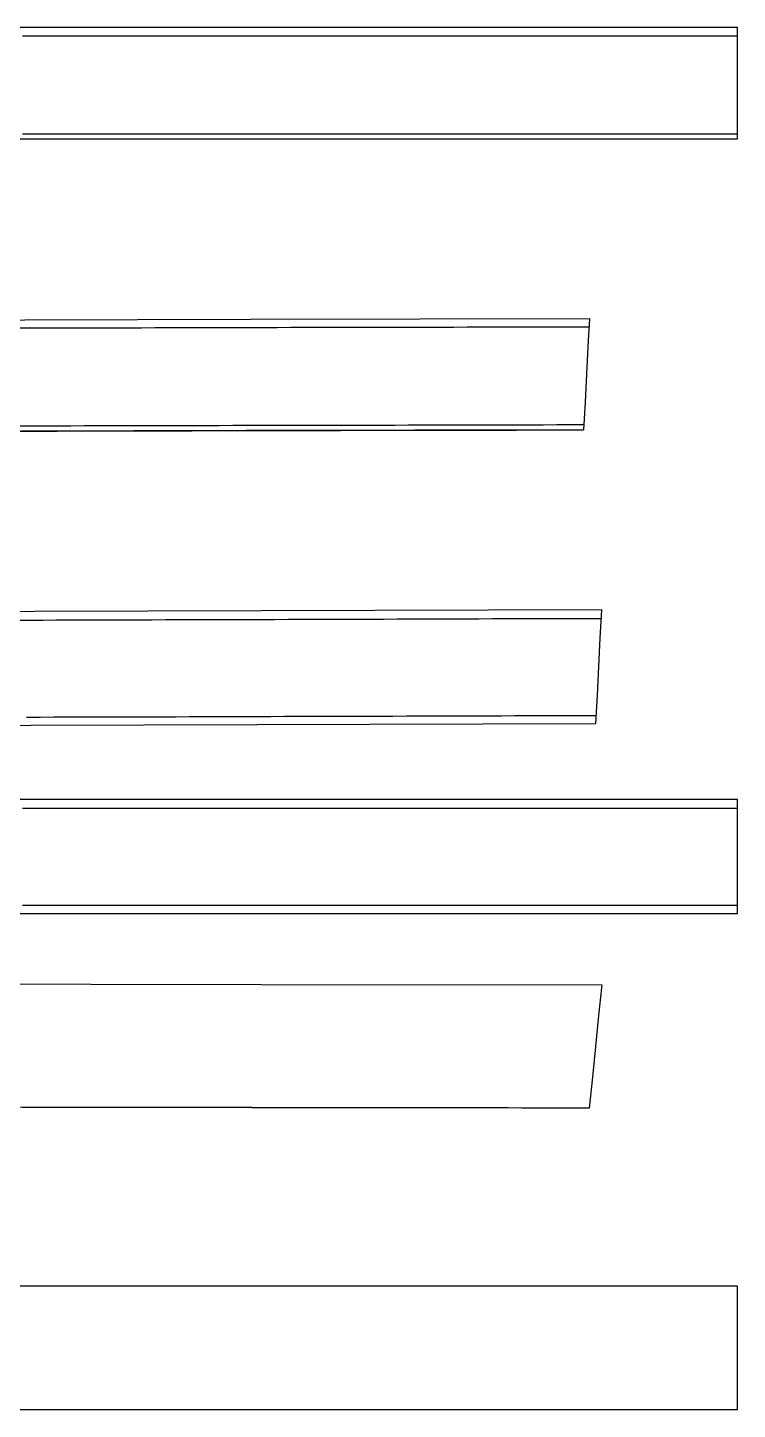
# Model space of a CAD drawing. Header units: metres. Extents: x 0 to 4.64, y -1.22 to 1.19.
# Drawn here: x 3.488 to 4.64, y -1.047 to 1.194 of the extents above; entities that cross this region are included whole.
import ezdxf

# ---------------------------------------------------------------- set-up
doc = ezdxf.new("R2010")
doc.units = ezdxf.units.M

msp = doc.modelspace()

# ---------------------------------------------------------------- linework, layer by layer
at = {"layer": 'back aka back', "color": 94}
msp.add_lwpolyline([(4.06, -0.2424), (4.64, -0.2424), (4.64, -0.1963), (4.64, -0.1502), (4.64, -0.1041), (4.64, -0.058), (4.06, -0.058), (3.48, -0.058), (2.9, -0.058), (2.32, -0.058), (2.32, -0.1041), (2.32, -0.1502), (2.32, -0.1963), (2.32, -0.2424), (2.9, -0.2424), (3.48, -0.2424), (4.06, -0.2424)], dxfattribs=at)
at = {"layer": 'back aka front', "color": 94}
msp.add_lwpolyline([(4.06, 1.0137), (4.64, 1.0137), (4.64, 1.0588), (4.64, 1.104), (4.64, 1.1491), (4.64, 1.1943), (4.06, 1.1943), (3.48, 1.1943), (2.9, 1.1943), (2.32, 1.1943), (2.32, 1.1491), (2.32, 1.104), (2.32, 1.0588), (2.32, 1.0137), (2.9, 1.0137), (3.48, 1.0137), (4.06, 1.0137)], dxfattribs=at)
at = {"layer": 'back aka top', "color": 94}
msp.add_lwpolyline([(2.32, -0.8469), (2.32, -0.8969), (2.32, -0.9469), (2.32, -0.997), (2.32, -1.047), (2.9, -1.047), (3.48, -1.047), (4.06, -1.047), (4.64, -1.047), (4.64, -0.997), (4.64, -0.9469), (4.64, -0.8969), (4.64, -0.8469), (4.06, -0.8469), (3.48, -0.8469), (2.9, -0.8469), (2.32, -0.8469)], dxfattribs=at)
at = {"layer": 'front aka back', "color": 94}
msp.add_lwpolyline([(3.8605, 0.064), (4.4105, 0.0656), (4.4129, 0.1117), (4.4153, 0.1578), (4.4176, 0.2038), (4.42, 0.2499), (3.8675, 0.2483), (3.315, 0.2467), (2.7625, 0.245), (2.21, 0.2434), (2.2101, 0.1973), (2.2103, 0.1512), (2.2104, 0.1051), (2.2105, 0.0591), (2.7605, 0.0607), (3.3105, 0.0623), (3.8605, 0.064)], dxfattribs=at)
at = {"layer": 'front aka front', "color": 94}
msp.add_lwpolyline([(4.3904, 0.5418), (3.8429, 0.5406), (3.2954, 0.5394), (2.7479, 0.5383), (2.2004, 0.5371), (2.2003, 0.5822), (2.2002, 0.6274), (2.2001, 0.6725), (2.2, 0.7177), (2.75, 0.7189), (3.3, 0.72), (3.85, 0.7212), (4.4, 0.7224), (4.3976, 0.6772), (4.3952, 0.6321), (4.3928, 0.5869), (4.3904, 0.5418)], dxfattribs=at)
at = {"layer": 'front aka top', "color": 94}
msp.add_lwpolyline([(2.2098, -0.5557), (2.2098, -0.5057), (2.2099, -0.4557), (2.2099, -0.4056), (2.21, -0.3556), (2.7625, -0.3563), (3.315, -0.3569), (3.8675, -0.3576), (4.42, -0.3583), (4.4149, -0.4083), (4.4099, -0.4583), (4.4048, -0.5083), (4.3998, -0.5584), (3.8523, -0.5577), (3.3048, -0.557), (2.7573, -0.5564), (2.2098, -0.5557)], dxfattribs=at)
at = {"layer": 'stations', "color": 135}
for points in [[(3.4706, 0.5399), (3.4925, 0.54), (3.5144, 0.54), (3.5363, 0.54), (3.5582, 0.5401), (3.5801, 0.5401), (3.602, 0.5402), (3.6239, 0.5402), (3.6458, 0.5403), (3.6677, 0.5403), (3.6896, 0.5404), (3.7115, 0.5404), (3.7334, 0.5405), (3.7553, 0.5405), (3.7772, 0.5406), (3.7991, 0.5406), (3.821, 0.5407), (3.8429, 0.5407), (3.8648, 0.5407), (3.8867, 0.5408), (3.9086, 0.5408), (3.9305, 0.5409), (3.9524, 0.5409), (3.9743, 0.541), (3.9962, 0.541), (4.0181, 0.5411), (4.04, 0.5411), (4.0619, 0.5412), (4.0838, 0.5412), (4.1057, 0.5413), (4.1276, 0.5413), (4.1495, 0.5414), (4.1714, 0.5414), (4.1933, 0.5414), (4.2152, 0.5415), (4.2371, 0.5415), (4.259, 0.5416), (4.2809, 0.5416), (4.3028, 0.5417), (4.3247, 0.5417), (4.3466, 0.5418), (4.3685, 0.5418), (4.3904, 0.5419)], [(4.3998, -0.5583), (4.3779, -0.5583), (4.356, -0.5582), (4.3341, -0.5582), (4.3122, -0.5582), (4.2903, -0.5582), (4.2684, -0.5581), (4.2465, -0.5581), (4.2246, -0.5581), (4.2027, -0.5581), (4.1808, -0.558), (4.1589, -0.558), (4.137, -0.558), (4.1151, -0.558), (4.0932, -0.5579), (4.0713, -0.5579), (4.0494, -0.5579), (4.0275, -0.5579), (4.0056, -0.5578), (3.9837, -0.5578), (3.9618, -0.5578), (3.9399, -0.5577), (3.918, -0.5577), (3.8961, -0.5577), (3.8742, -0.5577), (3.8523, -0.5576), (3.8304, -0.5576), (3.8085, -0.5576), (3.7866, -0.5576), (3.7647, -0.5575), (3.7428, -0.5575), (3.7209, -0.5575), (3.699, -0.5575), (3.6771, -0.5574), (3.6552, -0.5574), (3.6333, -0.5574), (3.6114, -0.5574), (3.5895, -0.5573), (3.5676, -0.5573), (3.5457, -0.5573), (3.5238, -0.5572), (3.5019, -0.5572), (3.48, -0.5572)]]:
    msp.add_lwpolyline(points, dxfattribs=at)
at = {"layer": 'waterlines', "color": 135}
for points in [[(3.48, 1.1811), (3.5032, 1.1811), (3.5264, 1.1811), (3.5496, 1.1811), (3.5728, 1.1811), (3.596, 1.1811), (3.6192, 1.1811), (3.6424, 1.1811), (3.6656, 1.1811), (3.6888, 1.1811), (3.712, 1.1811), (3.7352, 1.1811), (3.7584, 1.1811), (3.7816, 1.1811), (3.8048, 1.1811), (3.828, 1.1811), (3.8512, 1.1811), (3.8744, 1.1811), (3.8976, 1.1811), (3.9208, 1.1811), (3.944, 1.1811), (3.9672, 1.1811), (3.9904, 1.1811), (4.0136, 1.1811), (4.0368, 1.1811), (4.06, 1.1811), (4.0832, 1.1811), (4.1064, 1.1811), (4.1296, 1.1811), (4.1528, 1.1811), (4.176, 1.1811), (4.1992, 1.1811), (4.2224, 1.1811), (4.2456, 1.1811), (4.2688, 1.1811), (4.292, 1.1811), (4.3152, 1.1811), (4.3384, 1.1811), (4.3616, 1.1811), (4.3848, 1.1811), (4.408, 1.1811), (4.4312, 1.1811), (4.4544, 1.1811), (4.4776, 1.1811), (4.5008, 1.1811), (4.524, 1.1811), (4.5472, 1.1811), (4.5704, 1.1811), (4.5936, 1.1811), (4.6168, 1.1811), (4.64, 1.1811)], [(3.48, 1.0223), (3.5032, 1.0223), (3.5264, 1.0223), (3.5496, 1.0223), (3.5728, 1.0223), (3.596, 1.0223), (3.6192, 1.0223), (3.6424, 1.0223), (3.6656, 1.0223), (3.6888, 1.0223), (3.712, 1.0223), (3.7352, 1.0223), (3.7584, 1.0223), (3.7816, 1.0223), (3.8048, 1.0223), (3.828, 1.0223), (3.8512, 1.0223), (3.8744, 1.0223), (3.8976, 1.0223), (3.9208, 1.0223), (3.944, 1.0223), (3.9672, 1.0223), (3.9904, 1.0223), (4.0136, 1.0223), (4.0368, 1.0223), (4.06, 1.0223), (4.0832, 1.0223), (4.1064, 1.0223), (4.1296, 1.0223), (4.1528, 1.0223), (4.176, 1.0223), (4.1992, 1.0223), (4.2224, 1.0223), (4.2456, 1.0223), (4.2688, 1.0223), (4.292, 1.0223), (4.3152, 1.0223), (4.3384, 1.0223), (4.3616, 1.0223), (4.3848, 1.0223), (4.408, 1.0223), (4.4312, 1.0223), (4.4544, 1.0223), (4.4776, 1.0223), (4.5008, 1.0223), (4.524, 1.0223), (4.5472, 1.0223), (4.5704, 1.0223), (4.5936, 1.0223), (4.6168, 1.0223), (4.64, 1.0223)], [(3.4756, 0.7072), (3.4976, 0.7073), (3.5196, 0.7073), (3.5416, 0.7074), (3.5636, 0.7074), (3.5856, 0.7075), (3.6076, 0.7075), (3.6295, 0.7076), (3.6515, 0.7076), (3.6735, 0.7076), (3.6955, 0.7077), (3.7175, 0.7077), (3.7395, 0.7078), (3.7615, 0.7078), (3.7835, 0.7079), (3.8055, 0.7079), (3.8275, 0.708), (3.8495, 0.708), (3.8715, 0.7081), (3.8935, 0.7081), (3.9154, 0.7082), (3.9374, 0.7082), (3.9594, 0.7083), (3.9814, 0.7083), (4.0034, 0.7084), (4.0254, 0.7084), (4.0474, 0.7084), (4.0694, 0.7085), (4.0914, 0.7085), (4.1134, 0.7086), (4.1354, 0.7086), (4.1574, 0.7087), (4.1794, 0.7087), (4.2014, 0.7088), (4.2233, 0.7088), (4.2453, 0.7089), (4.2673, 0.7089), (4.2893, 0.709), (4.3113, 0.709), (4.3333, 0.7091), (4.3553, 0.7091), (4.3773, 0.7092), (4.3993, 0.7092)], [(3.4708, 0.5484), (3.4927, 0.5485), (3.5146, 0.5485), (3.5365, 0.5486), (3.5585, 0.5486), (3.5804, 0.5487), (3.6023, 0.5487), (3.6242, 0.5487), (3.6461, 0.5488), (3.668, 0.5488), (3.6899, 0.5489), (3.7118, 0.5489), (3.7337, 0.549), (3.7556, 0.549), (3.7775, 0.5491), (3.7994, 0.5491), (3.8213, 0.5492), (3.8432, 0.5492), (3.8651, 0.5493), (3.887, 0.5493), (3.9089, 0.5494), (3.9308, 0.5494), (3.9527, 0.5495), (3.9746, 0.5495), (3.9965, 0.5495), (4.0185, 0.5496), (4.0404, 0.5496), (4.0623, 0.5497), (4.0842, 0.5497), (4.1061, 0.5498), (4.128, 0.5498), (4.1499, 0.5499), (4.1718, 0.5499), (4.1937, 0.55), (4.2156, 0.55), (4.2375, 0.5501), (4.2594, 0.5501), (4.2813, 0.5502), (4.3032, 0.5502), (4.3251, 0.5502), (4.347, 0.5503), (4.3689, 0.5503), (4.3908, 0.5504)], [(3.4693, 0.2333), (3.4914, 0.2333), (3.5135, 0.2334), (3.5356, 0.2335), (3.5577, 0.2335), (3.5798, 0.2336), (3.6019, 0.2337), (3.6239, 0.2337), (3.646, 0.2338), (3.6681, 0.2339), (3.6902, 0.2339), (3.7123, 0.234), (3.7344, 0.234), (3.7565, 0.2341), (3.7786, 0.2342), (3.8007, 0.2342), (3.8228, 0.2343), (3.8449, 0.2344), (3.867, 0.2344), (3.8891, 0.2345), (3.9111, 0.2346), (3.9332, 0.2346), (3.9553, 0.2347), (3.9774, 0.2348), (3.9995, 0.2348), (4.0216, 0.2349), (4.0437, 0.235), (4.0658, 0.235), (4.0879, 0.2351), (4.11, 0.2352), (4.1321, 0.2352), (4.1542, 0.2353), (4.1763, 0.2354), (4.1983, 0.2354), (4.2204, 0.2355), (4.2425, 0.2356), (4.2646, 0.2356), (4.2867, 0.2357), (4.3088, 0.2358), (4.3309, 0.2358), (4.353, 0.2359), (4.3751, 0.2359), (4.3972, 0.236), (4.4193, 0.2361)], [(3.4869, 0.0759), (3.5089, 0.076), (3.5309, 0.0761), (3.5529, 0.0761), (3.5749, 0.0762), (3.5969, 0.0763), (3.6189, 0.0763), (3.641, 0.0764), (3.663, 0.0765), (3.685, 0.0765), (3.707, 0.0766), (3.729, 0.0766), (3.751, 0.0767), (3.773, 0.0768), (3.795, 0.0768), (3.817, 0.0769), (3.839, 0.077), (3.861, 0.077), (3.883, 0.0771), (3.905, 0.0772), (3.927, 0.0772), (3.9491, 0.0773), (3.9711, 0.0774), (3.9931, 0.0774), (4.0151, 0.0775), (4.0371, 0.0776), (4.0591, 0.0776), (4.0811, 0.0777), (4.1031, 0.0778), (4.1251, 0.0778), (4.1471, 0.0779), (4.1691, 0.078), (4.1911, 0.078), (4.2131, 0.0781), (4.2351, 0.0781), (4.2571, 0.0782), (4.2792, 0.0783), (4.3012, 0.0783), (4.3232, 0.0784), (4.3452, 0.0785), (4.3672, 0.0785), (4.3892, 0.0786), (4.4112, 0.0787)], [(3.48, -0.0719), (3.5032, -0.0719), (3.5264, -0.0719), (3.5496, -0.0719), (3.5728, -0.0719), (3.596, -0.0719), (3.6192, -0.0719), (3.6424, -0.0719), (3.6656, -0.0719), (3.6888, -0.0719), (3.712, -0.0719), (3.7352, -0.0719), (3.7584, -0.0719), (3.7816, -0.0719), (3.8048, -0.0719), (3.828, -0.0719), (3.8512, -0.0719), (3.8744, -0.0719), (3.8976, -0.0719), (3.9208, -0.0719), (3.944, -0.0719), (3.9672, -0.0719), (3.9904, -0.0719), (4.0136, -0.0719), (4.0368, -0.0719), (4.06, -0.0719), (4.0832, -0.0719), (4.1064, -0.0719), (4.1296, -0.0719), (4.1528, -0.0719), (4.176, -0.0719), (4.1992, -0.0719), (4.2224, -0.0719), (4.2456, -0.0719), (4.2688, -0.0719), (4.292, -0.0719), (4.3152, -0.0719), (4.3384, -0.0719), (4.3616, -0.0719), (4.3848, -0.0719), (4.408, -0.0719), (4.4312, -0.0719), (4.4544, -0.0719), (4.4776, -0.0719), (4.5008, -0.0719), (4.524, -0.0719), (4.5472, -0.0719), (4.5704, -0.0719), (4.5936, -0.0719), (4.6168, -0.0719), (4.64, -0.0719)], [(3.48, -0.2293), (3.5032, -0.2293), (3.5264, -0.2293), (3.5496, -0.2293), (3.5728, -0.2293), (3.596, -0.2293), (3.6192, -0.2293), (3.6424, -0.2293), (3.6656, -0.2293), (3.6888, -0.2293), (3.712, -0.2293), (3.7352, -0.2293), (3.7584, -0.2293), (3.7816, -0.2293), (3.8048, -0.2293), (3.828, -0.2293), (3.8512, -0.2293), (3.8744, -0.2293), (3.8976, -0.2293), (3.9208, -0.2293), (3.944, -0.2293), (3.9672, -0.2293), (3.9904, -0.2293), (4.0136, -0.2293), (4.0368, -0.2293), (4.06, -0.2293), (4.0832, -0.2293), (4.1064, -0.2293), (4.1296, -0.2293), (4.1528, -0.2293), (4.176, -0.2293), (4.1992, -0.2293), (4.2224, -0.2293), (4.2456, -0.2293), (4.2688, -0.2293), (4.292, -0.2293), (4.3152, -0.2293), (4.3384, -0.2293), (4.3616, -0.2293), (4.3848, -0.2293), (4.408, -0.2293), (4.4312, -0.2293), (4.4544, -0.2293), (4.4776, -0.2293), (4.5008, -0.2293), (4.524, -0.2293), (4.5472, -0.2293), (4.5704, -0.2293), (4.5936, -0.2293), (4.6168, -0.2293), (4.64, -0.2293)]]:
    msp.add_lwpolyline(points, dxfattribs=at)

doc.saveas('drawing.dxf')
